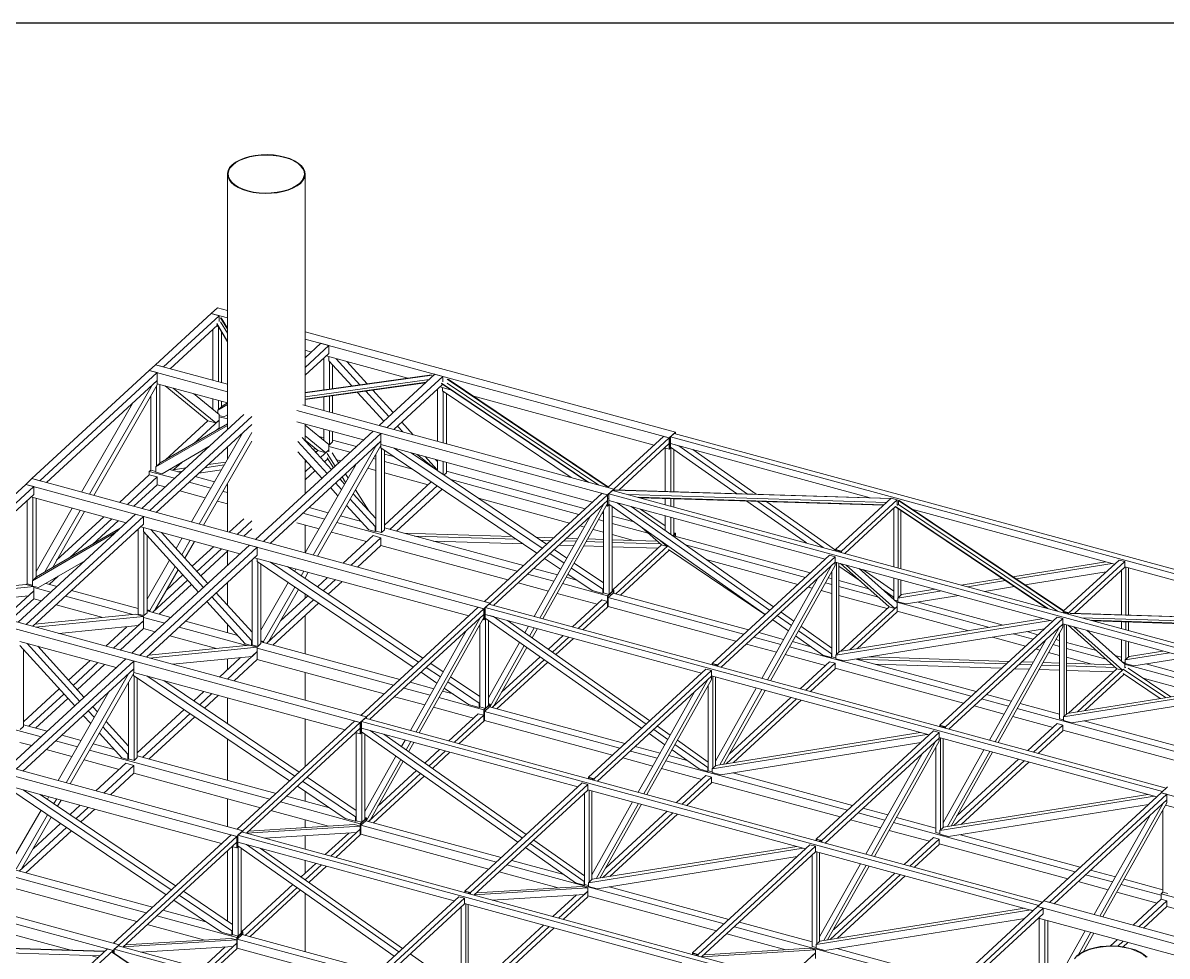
# Model space of a CAD drawing. Header units: millimetres. Extents: x 71565 to 189565, y -51699 to 32301.
# Drawn here: x 86379 to 97863, y 22938 to 32301 of the extents above; entities that cross this region are included whole.
import ezdxf

# ---------------------------------------------------------------- set-up
doc = ezdxf.new("R2010")
doc.units = ezdxf.units.MM
doc.linetypes.add('XKITLINE00', pattern=[0])
doc.layers.add('Piece', color=20, linetype='Continuous', lineweight=0)

msp = doc.modelspace()

# ---------------------------------------------------------------- linework, layer by layer
at = {"color": 6}
msp.add_lwpolyline([(71565, 32301), (189565, 32301), (189565, -51699), (71565, -51699), (71565, 32301)], dxfattribs=at)
at = {"layer": 'Piece', "color": 0, "linetype": 'XKITLINE00', "lineweight": 0}
for p, q in [((88512, 30903), (88479, 30877)), ((88518, 30900), (88486, 30875)), ((88553, 30925), (88512, 30903)), ((88559, 30923), (88518, 30900)), ((88601, 30945), (88553, 30925)), ((88605, 30942), (88559, 30923)), ((88654, 30960), (88601, 30945)), ((88657, 30956), (88605, 30942)), ((88711, 30971), (88654, 30960)), ((88713, 30967), (88657, 30956)), ((88771, 30977), (88711, 30971)), ((88772, 30973), (88713, 30967)), ((88832, 30979), (88771, 30977)), ((88832, 30975), (88772, 30973)), ((88893, 30976), (88832, 30979)), ((88891, 30972), (88832, 30975)), ((88949, 30964), (88891, 30972)), ((88952, 30968), (88893, 30976)), ((89004, 30952), (88949, 30964)), ((89008, 30955), (88952, 30968)), ((89054, 30936), (89004, 30952)), ((89059, 30939), (89008, 30955)), ((89099, 30916), (89054, 30936)), ((89105, 30918), (89059, 30939)), ((89137, 30892), (89099, 30916)), ((89143, 30894), (89105, 30918)), ((89167, 30866), (89137, 30892)), ((89174, 30868), (89143, 30894)), ((88438, 30820), (88432, 30789)), ((88432, 30789), (88435, 30759)), ((88432, 30789), (88432, 28221)), ((88454, 30849), (88438, 30820)), ((88446, 30819), (88440, 30789)), ((88440, 30789), (88443, 30759)), ((88461, 30848), (88446, 30819)), ((88479, 30877), (88454, 30849)), ((88486, 30875), (88461, 30848)), ((89167, 30866), (89188, 30838)), ((89174, 30868), (89196, 30839)), ((89188, 30838), (89201, 30809)), ((89196, 30839), (89208, 30809)), ((89204, 30779), (89197, 30749)), ((89201, 30809), (89204, 30779)), ((89212, 30779), (89205, 30748)), ((89208, 30809), (89212, 30779)), ((89212, 30779), (89212, 28463)), ((88435, 30759), (88448, 30729)), ((88443, 30759), (88455, 30730)), ((88448, 30729), (88470, 30700)), ((88455, 30730), (88477, 30702)), ((88500, 30674), (88470, 30700)), ((88507, 30676), (88477, 30702)), ((88539, 30650), (88500, 30674)), ((88544, 30652), (88507, 30676)), ((89125, 30668), (89085, 30645)), ((89131, 30665), (89090, 30643)), ((89158, 30693), (89125, 30668)), ((89164, 30691), (89131, 30665)), ((89182, 30720), (89158, 30693)), ((89189, 30719), (89164, 30691)), ((89197, 30749), (89182, 30720)), ((89205, 30748), (89189, 30719)), ((88584, 30629), (88539, 30650)), ((88589, 30632), (88544, 30652)), ((88636, 30613), (88584, 30629)), ((88639, 30616), (88589, 30632)), ((88691, 30600), (88636, 30613)), ((88694, 30604), (88639, 30616)), ((88751, 30592), (88691, 30600)), ((88752, 30596), (88694, 30604)), ((88811, 30589), (88751, 30592)), ((88812, 30593), (88752, 30596)), ((88873, 30591), (88811, 30589)), ((88872, 30595), (88812, 30593)), ((88930, 30601), (88872, 30595)), ((88932, 30597), (88873, 30591)), ((88986, 30612), (88930, 30601)), ((88990, 30608), (88932, 30597)), ((89038, 30627), (88986, 30612)), ((89043, 30623), (88990, 30608)), ((89085, 30645), (89038, 30627)), ((89090, 30643), (89043, 30623)), ((88331, 29442), (88269, 29385)), ((88432, 29415), (88331, 29442)), ((88269, 29385), (87710, 28871)), ((88348, 29363), (87790, 28849)), ((88432, 29341), (88269, 29385)), ((88348, 29363), (88269, 29385)), ((88325, 29284), (88432, 29105)), ((88348, 29363), (88348, 29306)), ((88363, 29343), (88432, 29228)), ((88363, 29302), (88432, 29187)), ((88369, 29341), (88432, 29237)), ((88331, 29269), (87856, 28831)), ((88284, 29225), (88284, 28715)), ((88341, 29253), (88320, 29259)), ((88325, 29280), (88432, 29101)), ((88341, 29252), (88341, 28700)), ((88372, 29201), (88372, 28691)), ((92929, 28194), (89212, 29203)), ((92867, 28137), (89212, 29129)), ((89371, 29086), (89212, 28939)), ((89451, 29064), (89212, 28844)), ((89451, 29064), (89371, 29086)), ((89451, 29064), (89451, 28985)), ((89277, 28999), (89212, 29017)), ((89451, 28985), (89212, 28765)), ((89217, 28944), (89212, 28941)), ((90242, 28737), (89423, 28959)), ((89449, 28952), (89449, 28912)), ((87710, 28871), (87648, 28814)), ((88432, 28675), (87710, 28871)), ((87790, 28849), (87710, 28871)), ((89392, 28927), (89380, 28920)), ((89398, 28932), (89392, 28927)), ((89392, 28931), (89392, 28927)), ((89398, 28937), (89398, 28619)), ((89449, 28912), (89679, 28658)), ((89455, 28905), (89455, 28627)), ((89486, 28871), (89486, 28632)), ((89524, 28932), (89762, 28670)), ((89630, 28903), (89833, 28680)), ((87648, 28814), (86470, 27729)), ((87728, 28792), (86550, 27707)), ((87728, 28713), (86616, 27689)), ((88432, 28601), (87648, 28814)), ((87728, 28792), (87648, 28814)), ((87728, 28713), (87676, 28665)), ((87728, 28792), (87728, 28713)), ((87728, 28713), (87728, 28670)), ((90481, 28770), (89212, 28593)), ((90487, 28768), (89212, 28591)), ((90457, 28723), (89212, 28550)), ((90513, 28776), (89955, 28262)), ((90593, 28754), (90035, 28240)), ((90593, 28754), (90513, 28776)), ((90593, 28754), (90593, 28699)), ((92253, 27640), (90637, 28728)), ((92256, 27642), (90648, 28725)), ((87676, 28665), (87048, 27572)), ((87728, 28670), (87091, 27560)), ((87721, 28657), (87721, 27852)), ((88432, 28489), (87728, 28680)), ((87752, 28673), (87752, 27880)), ((88237, 28309), (87808, 28658)), ((88317, 28287), (87888, 28636)), ((90426, 28695), (89212, 28526)), ((90420, 28690), (89212, 28521)), ((89820, 28606), (90052, 28351)), ((89891, 28616), (90095, 28391)), ((90592, 28674), (90101, 28222)), ((90419, 28689), (90417, 28689)), ((90540, 28626), (90540, 28103)), ((90671, 28620), (90565, 28649)), ((92060, 27690), (90580, 28686)), ((92049, 27693), (90580, 28682)), ((90591, 28642), (90591, 28610)), ((91881, 27739), (90591, 28610)), ((90597, 28606), (90597, 28087)), ((92158, 27664), (90637, 28687)), ((87479, 28484), (86968, 27593)), ((87664, 28558), (87664, 27815)), ((88348, 28371), (88090, 28582)), ((88284, 28529), (88284, 28423)), ((88341, 28513), (88341, 28423)), ((88372, 28505), (88372, 28451)), ((88432, 28488), (88378, 28457)), ((89398, 28547), (89398, 28413)), ((89455, 28555), (89455, 28397)), ((89486, 28560), (89486, 28389)), ((89737, 28594), (90001, 28304)), ((90629, 28585), (90629, 28079)), ((92715, 28065), (90892, 28560)), ((91449, 28185), (90896, 28559)), ((88597, 28373), (87572, 27429)), ((88432, 28473), (88335, 28417)), ((88378, 28457), (88335, 28417)), ((88335, 28417), (88335, 28382)), ((88348, 28371), (88348, 28316)), ((88432, 28369), (88396, 28348)), ((92247, 27566), (89128, 28412)), ((92309, 27623), (89190, 28469)), ((88677, 28352), (87652, 27408)), ((88432, 28262), (87715, 27846)), ((88677, 28273), (87718, 27390)), ((88432, 28277), (87758, 27886)), ((88237, 28309), (87810, 27916)), ((88348, 28316), (88091, 28079)), ((88317, 28287), (88237, 28309)), ((88348, 28316), (88317, 28287)), ((88396, 28348), (88348, 28361)), ((88432, 28328), (88348, 28350)), ((88348, 28316), (88348, 28238)), ((89799, 28118), (89128, 28300)), ((89212, 28277), (89212, 28110)), ((89451, 28072), (89212, 28266)), ((90035, 28240), (89955, 28262)), ((90138, 28256), (90191, 28198)), ((90181, 28296), (90297, 28169)), ((88582, 28185), (88071, 27294)), ((88677, 28190), (88150, 27272)), ((88348, 28238), (88322, 28214)), ((88359, 28235), (88348, 28238)), ((89893, 28204), (88715, 27119)), ((89973, 28183), (88795, 27097)), ((89183, 28141), (89475, 27819)), ((89420, 27988), (89212, 28157)), ((89398, 28139), (89353, 28152)), ((89398, 28226), (89398, 28115)), ((89455, 28211), (89455, 28068)), ((89486, 28202), (89486, 28097)), ((89973, 28183), (89893, 28204)), ((89973, 28183), (89973, 28104)), ((92810, 28152), (92251, 27638)), ((92867, 28137), (92309, 27623)), ((92867, 28137), (92810, 28152)), ((92929, 28194), (92867, 28137)), ((92867, 28137), (92867, 28081)), ((92867, 28137), (92867, 28024)), ((92879, 28145), (92869, 28135)), ((92917, 28182), (92879, 28148)), ((92879, 28148), (92879, 28081)), ((99677, 26303), (92879, 28148)), ((99714, 26337), (92917, 28182)), ((92927, 28189), (92919, 28182)), ((92927, 28189), (92927, 28180)), ((92929, 28194), (92929, 28179)), ((88247, 28051), (87776, 27777)), ((88677, 28104), (88193, 27261)), ((88432, 28047), (88432, 27924)), ((89973, 28104), (88861, 27079)), ((89140, 28101), (89432, 27779)), ((89340, 28010), (89212, 28114)), ((89318, 28028), (89290, 28024)), ((89920, 28055), (89293, 26962)), ((89973, 28061), (89336, 26950)), ((89451, 28072), (89451, 28017)), ((89455, 28068), (89451, 28069)), ((89664, 27993), (89451, 28051)), ((89486, 28097), (89455, 28068)), ((89726, 28050), (89486, 28115)), ((89973, 28104), (89920, 28055)), ((89971, 28057), (89971, 28039)), ((91537, 26981), (89971, 28039)), ((89973, 28104), (89973, 28061)), ((92095, 27494), (89973, 28070)), ((89977, 28035), (89977, 27187)), ((91591, 27030), (90104, 28035)), ((92867, 28081), (92360, 27614)), ((92867, 28024), (92820, 28037)), ((92825, 28036), (92825, 27599)), ((92884, 28040), (92867, 28024)), ((92869, 28135), (92869, 28029)), ((92879, 28096), (92869, 28099)), ((92882, 28042), (92869, 28029)), ((94883, 27537), (92879, 28081)), ((92964, 28058), (92879, 28081)), ((92879, 28081), (92879, 28044)), ((93540, 27578), (92879, 28044)), ((92884, 28040), (92882, 28038)), ((92882, 28038), (92882, 27598)), ((93650, 27574), (92964, 28058)), ((89140, 27998), (89381, 27732)), ((89212, 27919), (89212, 27577)), ((89332, 28003), (89311, 28000)), ((89340, 28010), (89319, 27991)), ((89420, 27988), (89340, 28010)), ((89451, 28017), (89366, 27939)), ((89440, 27928), (89405, 27896)), ((89451, 28017), (89420, 27988)), ((89434, 27982), (89514, 27855)), ((89434, 27937), (89496, 27838)), ((89451, 28017), (89451, 27998)), ((89484, 27989), (89548, 27887)), ((89569, 27906), (89529, 27917)), ((89920, 27924), (89898, 27930)), ((89920, 27968), (89920, 27202)), ((90008, 28014), (90008, 27215)), ((90108, 27946), (90008, 27974)), ((91634, 27070), (90275, 27988)), ((90509, 27831), (90335, 27972)), ((90416, 27950), (90534, 27819)), ((90521, 27921), (90540, 27900)), ((90540, 27916), (90540, 27809)), ((92913, 28020), (92913, 27597)), ((93740, 27572), (93104, 28020)), ((87664, 27815), (87648, 27801)), ((87901, 27732), (87648, 27801)), ((87648, 27801), (87648, 27767)), ((87715, 27801), (87664, 27815)), ((87758, 27886), (87715, 27846)), ((87715, 27846), (87715, 27794)), ((87776, 27777), (87715, 27794)), ((87963, 27789), (87850, 27820)), ((88014, 27837), (87868, 27815)), ((87973, 27891), (87894, 27819)), ((87979, 27804), (87932, 27798)), ((88371, 27817), (88146, 27784)), ((88399, 27866), (88204, 27837)), ((88416, 27895), (88239, 27870)), ((89225, 27904), (89212, 27892)), ((89272, 27852), (89212, 27797)), ((89311, 27809), (89212, 27718)), ((89724, 27875), (89213, 26984)), ((89719, 27866), (89715, 27867)), ((89920, 27811), (89842, 27832)), ((90291, 27823), (90008, 27900)), ((90540, 27825), (90534, 27819)), ((90534, 27819), (90534, 27813)), ((90540, 27819), (90537, 27816)), ((90537, 27816), (90537, 27812)), ((90540, 27815), (90537, 27816)), ((90597, 27901), (90597, 27770)), ((90629, 27892), (90629, 27787)), ((92022, 27427), (90629, 27805)), ((86470, 27729), (86408, 27671)), ((91068, 26480), (86470, 27729)), ((86550, 27707), (86470, 27729)), ((87648, 27767), (87348, 27490)), ((87728, 27745), (87428, 27469)), ((87728, 27745), (87648, 27767)), ((87728, 27745), (87728, 27666)), ((88265, 27633), (88047, 27692)), ((88302, 27697), (88109, 27750)), ((88432, 27676), (88432, 27196)), ((89518, 27685), (89577, 27619)), ((89561, 27725), (89608, 27673)), ((89565, 27728), (89581, 27703)), ((89583, 27745), (89618, 27689)), ((89617, 27776), (89644, 27734)), ((90447, 27668), (90008, 27787)), ((90478, 27696), (90008, 27263)), ((90629, 27787), (90605, 27765)), ((91960, 27370), (90674, 27719)), ((86408, 27671), (85229, 26586)), ((86488, 27650), (85309, 26564)), ((86488, 27571), (85375, 26546)), ((91006, 26423), (86408, 27671)), ((86488, 27650), (86408, 27671)), ((86488, 27650), (86488, 27571)), ((87728, 27666), (87494, 27451)), ((87806, 27645), (87728, 27666)), ((88209, 27536), (87953, 27605)), ((88432, 27588), (88388, 27600)), ((88432, 27662), (88425, 27664)), ((89467, 27638), (89541, 27556)), ((89695, 27577), (89920, 27329)), ((89718, 27616), (89850, 27407)), ((90538, 27656), (90063, 27219)), ((90587, 27623), (90130, 27201)), ((92189, 27581), (91011, 26496)), ((92247, 27566), (91068, 26480)), ((92247, 27566), (92189, 27581)), ((92309, 27623), (92247, 27566)), ((92247, 27566), (92247, 27509)), ((92247, 27566), (92247, 27453)), ((92259, 27574), (92248, 27564)), ((92248, 27564), (92248, 27458)), ((92309, 27623), (92251, 27638)), ((92296, 27611), (92259, 27577)), ((92259, 27577), (92259, 27509)), ((99057, 25732), (92259, 27577)), ((99094, 25766), (92296, 27611)), ((92307, 27618), (92299, 27610)), ((92307, 27618), (92307, 27608)), ((92309, 27623), (92309, 27608)), ((92309, 27623), (92309, 27608)), ((95090, 27528), (92313, 27612)), ((95093, 27530), (92316, 27615)), ((95048, 27489), (92457, 27568)), ((86423, 27512), (86423, 26673)), ((87416, 27285), (86459, 27545)), ((86480, 27539), (86480, 26709)), ((86511, 27531), (86511, 26738)), ((88432, 27475), (88332, 27502)), ((89628, 27460), (89852, 27214)), ((89664, 27523), (89914, 27248)), ((91866, 27283), (90952, 27531)), ((92247, 27509), (91103, 26456)), ((92210, 27476), (91567, 26330)), ((92247, 27478), (91597, 26322)), ((92247, 27509), (92210, 27476)), ((92247, 27453), (92234, 27456)), ((92247, 27509), (92247, 27478)), ((92264, 27469), (92247, 27453)), ((92259, 27525), (92248, 27528)), ((92262, 27470), (92248, 27458)), ((94430, 26920), (92259, 27509)), ((92344, 27486), (92259, 27509)), ((92259, 27509), (92259, 27473)), ((93829, 26366), (92259, 27473)), ((92264, 27469), (92262, 27467)), ((92262, 27467), (92262, 26567)), ((92293, 27448), (92293, 26595)), ((93874, 26408), (92344, 27486)), ((93911, 26442), (92484, 27448)), ((92490, 27444), (92486, 27448)), ((95023, 27466), (92555, 27541)), ((95018, 27462), (92573, 27536)), ((92825, 27528), (92825, 27468)), ((92882, 27527), (92882, 27452)), ((92913, 27526), (92913, 27444)), ((94242, 27083), (93646, 27503)), ((94412, 27037), (93755, 27500)), ((94536, 27010), (93845, 27497)), ((95095, 27532), (94536, 27018)), ((95152, 27516), (94594, 27002)), ((95138, 27448), (94628, 26978)), ((95152, 27516), (95095, 27532)), ((96666, 26425), (95138, 27449)), ((95152, 27516), (95152, 27461)), ((95168, 27468), (95152, 27461)), ((95156, 27463), (95152, 27464)), ((95173, 27510), (95168, 27508)), ((96823, 26399), (95168, 27508)), ((95168, 27508), (95168, 27468)), ((96764, 26398), (95168, 27468)), ((96826, 26402), (95173, 27510)), ((87510, 27372), (86331, 26287)), ((87590, 27350), (86411, 26265)), ((86875, 27432), (86511, 26797)), ((86955, 27410), (86600, 26792)), ((86998, 27399), (86675, 26835)), ((87191, 27346), (86718, 26911)), ((87590, 27350), (87510, 27372)), ((87652, 27408), (87572, 27429)), ((87590, 27350), (87590, 27272)), ((89408, 27323), (89189, 27382)), ((89444, 27387), (89251, 27439)), ((89776, 27297), (89567, 27354)), ((92074, 27350), (91510, 26346)), ((92068, 27340), (92064, 27341)), ((92205, 27377), (92192, 27381)), ((92205, 27404), (92205, 26582)), ((92513, 27294), (92293, 27353)), ((92825, 27255), (92577, 27423)), ((92825, 27356), (92825, 27208)), ((92882, 27340), (92882, 27167)), ((92913, 27332), (92913, 27166)), ((95119, 27430), (95119, 26845)), ((96654, 26428), (95136, 27446)), ((95165, 27426), (95165, 26833)), ((95190, 27410), (95190, 26826)), ((97335, 26871), (95302, 27423)), ((87590, 27272), (86478, 26247)), ((87356, 27231), (86517, 26743)), ((87271, 27324), (86850, 26937)), ((87337, 27306), (87082, 27071)), ((87537, 27219), (87531, 27213)), ((87531, 27217), (87531, 27213)), ((87537, 27223), (87537, 26370)), ((88558, 26975), (87562, 27246)), ((87588, 27238), (87588, 27198)), ((87663, 27218), (88191, 26637)), ((88597, 27326), (88450, 27191)), ((88677, 27305), (88530, 27169)), ((88677, 27226), (88596, 27151)), ((89352, 27226), (89128, 27286)), ((89212, 27264), (89212, 26984)), ((91340, 26799), (89531, 27290)), ((89920, 27254), (89914, 27248)), ((89914, 27248), (89914, 27197)), ((89920, 27248), (89916, 27245)), ((89916, 27245), (89916, 27199)), ((89920, 27244), (89917, 27245)), ((91402, 26856), (90008, 27234)), ((92014, 27243), (91970, 27254)), ((92205, 27191), (92101, 27219)), ((92205, 27303), (92156, 27317)), ((92655, 27181), (92293, 27279)), ((92788, 27063), (92591, 27238)), ((87313, 27191), (86474, 26703)), ((87531, 27213), (87519, 27206)), ((87588, 27198), (88140, 26590)), ((87594, 27191), (87594, 26355)), ((87625, 27157), (87625, 26383)), ((87769, 27189), (88234, 26677)), ((87978, 27133), (87917, 27026)), ((88058, 27111), (87974, 26964)), ((88795, 27097), (88715, 27119)), ((89827, 27097), (89475, 27192)), ((89893, 27157), (89593, 26881)), ((89973, 27136), (89673, 26859)), ((89914, 27197), (89852, 27214)), ((89973, 27136), (89893, 27157)), ((89916, 27199), (89914, 27197)), ((89977, 27187), (89920, 27202)), ((89973, 27136), (89973, 27057)), ((90008, 27215), (89977, 27187)), ((91291, 27147), (90201, 27182)), ((91332, 27120), (90310, 27152)), ((91704, 27134), (91531, 27140)), ((91677, 27109), (91571, 27112)), ((91934, 27101), (91807, 27105)), ((91948, 27126), (91835, 27130)), ((92205, 27118), (92047, 27123)), ((92507, 27109), (92293, 27167)), ((92745, 27101), (92293, 27115)), ((92845, 27047), (92779, 27106)), ((92929, 27181), (92901, 27155)), ((92913, 27166), (92901, 27155)), ((92927, 27176), (92903, 27153)), ((92929, 27181), (92913, 27185)), ((92923, 27152), (92914, 27145)), ((94282, 26783), (92923, 27152)), ((92927, 27176), (92927, 27151)), ((92929, 27181), (92929, 27151)), ((88652, 27062), (87474, 25977)), ((88732, 27040), (87554, 25955)), ((88101, 27099), (88004, 26931)), ((88294, 27047), (88078, 26849)), ((88374, 27025), (88126, 26797)), ((88440, 27007), (88165, 26754)), ((88432, 27000), (88432, 26859)), ((88732, 27040), (88652, 27062)), ((88732, 27040), (88732, 26962)), ((89973, 27057), (89739, 26841)), ((91245, 26712), (89973, 27057)), ((91402, 27073), (90498, 27101)), ((91839, 26932), (91712, 27017)), ((91909, 27057), (91760, 27061)), ((92205, 27047), (92008, 27053)), ((92205, 27092), (92033, 27098)), ((92775, 27074), (92293, 27089)), ((92752, 27030), (92293, 27044)), ((92788, 27063), (92299, 26612)), ((92853, 27054), (92331, 26574)), ((92867, 27011), (92378, 26561)), ((92845, 27047), (92788, 27063)), ((92853, 27054), (92845, 27047)), ((93827, 26365), (92859, 27019)), ((92867, 27014), (92867, 27011)), ((92867, 27014), (92867, 27011)), ((92869, 27013), (92867, 27011)), ((94232, 26738), (93028, 27065)), ((94594, 27002), (94536, 27018)), ((94536, 27018), (94536, 27003)), ((94541, 27012), (94541, 27002)), ((94589, 26999), (94541, 27012)), ((94581, 27001), (94572, 26993)), ((94589, 26999), (94589, 26989)), ((94594, 27002), (94594, 26988)), ((87006, 26908), (86535, 26635)), ((88732, 26962), (87620, 25937)), ((87850, 26910), (87625, 26518)), ((88679, 26913), (88679, 26060)), ((90854, 26352), (88704, 26935)), ((88730, 26928), (88730, 26897)), ((90297, 25838), (88730, 26897)), ((88737, 26893), (88737, 26044)), ((90350, 25887), (88863, 26892)), ((91776, 26820), (91615, 26928)), ((91811, 26881), (91669, 26977)), ((92205, 26684), (91912, 26882)), ((94157, 26668), (93236, 26918)), ((94474, 26961), (93296, 25875)), ((94532, 26945), (93353, 25860)), ((94532, 26889), (93388, 25836)), ((94532, 26945), (94474, 26961)), ((94532, 26889), (94495, 26856)), ((94532, 26945), (94532, 26889)), ((96715, 26300), (94532, 26892)), ((94532, 26889), (94532, 26858)), ((94544, 26889), (94544, 25965)), ((94569, 26882), (94569, 25988)), ((95073, 26442), (94586, 26878)), ((97247, 26895), (96314, 26745)), ((97312, 26877), (96348, 26722)), ((97380, 26912), (96821, 26398)), ((97437, 26896), (96878, 26382)), ((97335, 26871), (97312, 26877)), ((97437, 26896), (97380, 26912)), ((97437, 26896), (97437, 26840)), ((87906, 26847), (87652, 26404)), ((87937, 26814), (87705, 26409)), ((87984, 26762), (87821, 26611)), ((88768, 26872), (88768, 26073)), ((90394, 25927), (89035, 26846)), ((89120, 26822), (89106, 26797)), ((89200, 26801), (89173, 26752)), ((89243, 26789), (89208, 26728)), ((91708, 26699), (91444, 26770)), ((91744, 26763), (91506, 26827)), ((92093, 26605), (91849, 26770)), ((92199, 26619), (91884, 26832)), ((94495, 26856), (93852, 25710)), ((94532, 26858), (93882, 25701)), ((94499, 26799), (94499, 25941)), ((94781, 26703), (94569, 26852)), ((95130, 26427), (94643, 26862)), ((95152, 26487), (94771, 26828)), ((95119, 26599), (94810, 26817)), ((97251, 26794), (96437, 26662)), ((97437, 26840), (96936, 26379)), ((97404, 26810), (97404, 26363)), ((99450, 26297), (97437, 26843)), ((97450, 26840), (97450, 26362)), ((97474, 26833), (97474, 26361)), ((86408, 26668), (85398, 26567)), ((86488, 26646), (85405, 26538)), ((86488, 26646), (86408, 26668)), ((86423, 26673), (86416, 26666)), ((86474, 26659), (86423, 26673)), ((86517, 26743), (86474, 26703)), ((86474, 26703), (86474, 26651)), ((86535, 26635), (86474, 26651)), ((86488, 26646), (86488, 26603)), ((86722, 26647), (86609, 26678)), ((86732, 26749), (86644, 26668)), ((88031, 26710), (87680, 26387)), ((88070, 26667), (87746, 26369)), ((88432, 26685), (88432, 26459)), ((89042, 26686), (88768, 26208)), ((89212, 26734), (89212, 26726)), ((89436, 26737), (89335, 26643)), ((89516, 26715), (89394, 26603)), ((89582, 26697), (89444, 26569)), ((91653, 26601), (91350, 26683)), ((92247, 26552), (91795, 26675)), ((91938, 26710), (91831, 26739)), ((94359, 26730), (93795, 25725)), ((94346, 26707), (94337, 26709)), ((94499, 26665), (94433, 26683)), ((94499, 26725), (94462, 26734)), ((94870, 26624), (94569, 26705)), ((94965, 26539), (94569, 26646)), ((95119, 26733), (95119, 26516)), ((95165, 26721), (95165, 26536)), ((95190, 26714), (95190, 26559)), ((96207, 26728), (95795, 26661)), ((96241, 26705), (95861, 26644)), ((96330, 26645), (96031, 26597)), ((89765, 25281), (85167, 26529)), ((89827, 25338), (85229, 26586)), ((86435, 26554), (85638, 26475)), ((86488, 26603), (86187, 26326)), ((86488, 26603), (86435, 26554)), ((86660, 26590), (86488, 26637)), ((86488, 26603), (86488, 26524)), ((87484, 26366), (86806, 26550)), ((87537, 26426), (86868, 26607)), ((88277, 26542), (88673, 26106)), ((88320, 26582), (88679, 26187)), ((89109, 26641), (88795, 26094)), ((89144, 26617), (88847, 26099)), ((89238, 26554), (88963, 26301)), ((89212, 26572), (89212, 26530)), ((92142, 26468), (91741, 26577)), ((92199, 26576), (92093, 26605)), ((92205, 26625), (92199, 26619)), ((92199, 26619), (92199, 26576)), ((92201, 26579), (92199, 26576)), ((92205, 26620), (92201, 26616)), ((92201, 26616), (92201, 26579)), ((92262, 26567), (92205, 26582)), ((92309, 26609), (92247, 26552)), ((92247, 26552), (92247, 26440)), ((92307, 26604), (92248, 26551)), ((92248, 26551), (92248, 26445)), ((92302, 26581), (92253, 26536)), ((92253, 26536), (92253, 26445)), ((93612, 26167), (92253, 26536)), ((92293, 26595), (92262, 26567)), ((92309, 26609), (92293, 26614)), ((93662, 26212), (92302, 26581)), ((92307, 26604), (92307, 26580)), ((92309, 26609), (92309, 26580)), ((94302, 26629), (94261, 26640)), ((94499, 26575), (94390, 26605)), ((95054, 26425), (94569, 26556)), ((95113, 26543), (95000, 26623)), ((95119, 26549), (95113, 26543)), ((95113, 26543), (95113, 26522)), ((95119, 26544), (95115, 26540)), ((95115, 26540), (95115, 26519)), ((95602, 26602), (95159, 26531)), ((95196, 26565), (95159, 26531)), ((95159, 26531), (95159, 26494)), ((95536, 26620), (95196, 26565)), ((95772, 26556), (95244, 26471)), ((86488, 26524), (86253, 26308)), ((86566, 26503), (86488, 26524)), ((87181, 26336), (86712, 26463)), ((88226, 26495), (88611, 26071)), ((89297, 26514), (88823, 26076)), ((89347, 26480), (88889, 26059)), ((90949, 26439), (89770, 25353)), ((91006, 26423), (89827, 25338)), ((91006, 26423), (90949, 26439)), ((91068, 26480), (91006, 26423)), ((91006, 26423), (91006, 26311)), ((91006, 26423), (91006, 26367)), ((91018, 26431), (91008, 26421)), ((91008, 26421), (91008, 26316)), ((91068, 26480), (91011, 26496)), ((91056, 26469), (91018, 26435)), ((91018, 26435), (91018, 26367)), ((97816, 24589), (91018, 26435)), ((97853, 24623), (91056, 26469)), ((91066, 26475), (91058, 26468)), ((91066, 26475), (91066, 26466)), ((91068, 26480), (91068, 26465)), ((91068, 26480), (91068, 26465)), ((92189, 26512), (91895, 26241)), ((92247, 26496), (91953, 26225)), ((92247, 26440), (92000, 26212)), ((92247, 26496), (92189, 26512)), ((92247, 26496), (92247, 26440)), ((92253, 26445), (92247, 26440)), ((92253, 26513), (92248, 26514)), ((92253, 26449), (92248, 26445)), ((93536, 26097), (92253, 26445)), ((95073, 26442), (94588, 25996)), ((95152, 26447), (94677, 26010)), ((95130, 26427), (95073, 26442)), ((95159, 26501), (95126, 26510)), ((95152, 26447), (95130, 26427)), ((96081, 26236), (95150, 26489)), ((95152, 26487), (95152, 26447)), ((95152, 26447), (95152, 26391)), ((95244, 26471), (95159, 26494)), ((96218, 26258), (95364, 26490)), ((87510, 26368), (86500, 26268)), ((87590, 26347), (86507, 26239)), ((87590, 26303), (87290, 26027)), ((87590, 26347), (87510, 26368)), ((87594, 26355), (87537, 26370)), ((87590, 26303), (87537, 26255)), ((87590, 26347), (87590, 26303)), ((87803, 26279), (87590, 26337)), ((87590, 26303), (87590, 26225)), ((87625, 26383), (87594, 26355)), ((87652, 26404), (87625, 26411)), ((87647, 26400), (87625, 26406)), ((87865, 26337), (87625, 26402)), ((87647, 26400), (87647, 26396)), ((87652, 26404), (87652, 26394)), ((87705, 26409), (87680, 26387)), ((89212, 26356), (89212, 25971)), ((91006, 26367), (89862, 25314)), ((90970, 26333), (90326, 25188)), ((91006, 26336), (90357, 25179)), ((91006, 26367), (90970, 26333)), ((91006, 26311), (90994, 26314)), ((91006, 26367), (91006, 26336)), ((91023, 26327), (91006, 26311)), ((91018, 26382), (91008, 26385)), ((91021, 26328), (91008, 26316)), ((93190, 25778), (91018, 26367)), ((91103, 26344), (91018, 26367)), ((91018, 26367), (91018, 26330)), ((92588, 25224), (91018, 26330)), ((91023, 26327), (91021, 26325)), ((91021, 26325), (91021, 25424)), ((91052, 26306), (91052, 25453)), ((92633, 25265), (91103, 26344)), ((92671, 25300), (91243, 26306)), ((94062, 26201), (93905, 26312)), ((93919, 26302), (93905, 26312)), ((94092, 26254), (93950, 26354)), ((94116, 26298), (93988, 26388)), ((96692, 26306), (94538, 25959)), ((96627, 26324), (94575, 25994)), ((95152, 26391), (94751, 26022)), ((95873, 26202), (95152, 26398)), ((96759, 26340), (95581, 25255)), ((96816, 26325), (95638, 25240)), ((96715, 26300), (96692, 26306)), ((96816, 26325), (96759, 26340)), ((96816, 26325), (96816, 26269)), ((96878, 26382), (96821, 26398)), ((96821, 26398), (96821, 26383)), ((96826, 26392), (96826, 26382)), ((96874, 26379), (96826, 26392)), ((96838, 26389), (96838, 26378)), ((96842, 26387), (96842, 26377)), ((96866, 26381), (96857, 26373)), ((96874, 26379), (96874, 26369)), ((96878, 26382), (96878, 26367)), ((99660, 26287), (96889, 26377)), ((99663, 26290), (96892, 26380)), ((99618, 26248), (97004, 26333)), ((99593, 26225), (97102, 26307)), ((99588, 26221), (97121, 26301)), ((86411, 26265), (86331, 26287)), ((87537, 26255), (86741, 26176)), ((87421, 26243), (87210, 26048)), ((87590, 26225), (87356, 26009)), ((87708, 26193), (87590, 26225)), ((88627, 26056), (87949, 26240)), ((88535, 26155), (88011, 26297)), ((88432, 26269), (88432, 26183)), ((90833, 26208), (90269, 25203)), ((90964, 26262), (90964, 25440)), ((91455, 26248), (91418, 26183)), ((91512, 26233), (91465, 26149)), ((91543, 26225), (91490, 26132)), ((94014, 26116), (93766, 26184)), ((94493, 25972), (94164, 26203)), ((94499, 26028), (94188, 26247)), ((96631, 26222), (94623, 25899)), ((96816, 26269), (95673, 25215)), ((96780, 26235), (96137, 25089)), ((96816, 26238), (96167, 25081)), ((96567, 26163), (96454, 26194)), ((96816, 26269), (96780, 26235)), ((99000, 25679), (96816, 26272)), ((96816, 26269), (96816, 26238)), ((96829, 26269), (96829, 25345)), ((96854, 26262), (96854, 25368)), ((97358, 25822), (96871, 26257)), ((97415, 25806), (96928, 26242)), ((97437, 25866), (97056, 26207)), ((97404, 26292), (97404, 26225)), ((97450, 26291), (97450, 26212)), ((97474, 26290), (97474, 26205)), ((87317, 25833), (86349, 26095)), ((86423, 26076), (86950, 25494)), ((88323, 26026), (87854, 26153)), ((88673, 26054), (88611, 26071)), ((88679, 26111), (88673, 26106)), ((88673, 26106), (88673, 26054)), ((88679, 26106), (88676, 26102)), ((88676, 26102), (88676, 26057)), ((88679, 26101), (88676, 26102)), ((88768, 26073), (88737, 26044)), ((88795, 26094), (88768, 26101)), ((88790, 26090), (88768, 26096)), ((90161, 25713), (88768, 26092)), ((88790, 26090), (88790, 26085)), ((88795, 26094), (88795, 26084)), ((88847, 26099), (88823, 26076)), ((91364, 26086), (91052, 25531)), ((91802, 26154), (91653, 26017)), ((91859, 26139), (91695, 25988)), ((91906, 26126), (91729, 25963)), ((93942, 25987), (93641, 26069)), ((93985, 26065), (93716, 26138)), ((94288, 26042), (94102, 26093)), ((94407, 25958), (94134, 26151)), ((96644, 26110), (96080, 25105)), ((96442, 26048), (96109, 26138)), ((96517, 26117), (96317, 26172)), ((96631, 26087), (96621, 26089)), ((96784, 26104), (96747, 26114)), ((96784, 26179), (96784, 25320)), ((97155, 26004), (96854, 26085)), ((97404, 26113), (97404, 25896)), ((97450, 26100), (97450, 25916)), ((97474, 26094), (97474, 25939)), ((86347, 26056), (86899, 25448)), ((86384, 26015), (86384, 25241)), ((86529, 26047), (86994, 25534)), ((87554, 25955), (87474, 25977)), ((88652, 26058), (87643, 25958)), ((88732, 26037), (87650, 25929)), ((88732, 25993), (88432, 25717)), ((88732, 26037), (88652, 26058)), ((88676, 26057), (88673, 26054)), ((88737, 26044), (88679, 26060)), ((88732, 25993), (88680, 25945)), ((88732, 26037), (88732, 25993)), ((90099, 25656), (88732, 26027)), ((88732, 25993), (88732, 25914)), ((91411, 26053), (91068, 25442)), ((91436, 26035), (91104, 25444)), ((94433, 25853), (94029, 25963)), ((95897, 25546), (94073, 26041)), ((94493, 25935), (94407, 25958)), ((94499, 25977), (94493, 25972)), ((94493, 25972), (94493, 25935)), ((94499, 25973), (94495, 25969)), ((94495, 25969), (94495, 25937)), ((94575, 25994), (94538, 25959)), ((94538, 25959), (94538, 25922)), ((96587, 26008), (96546, 26020)), ((96784, 25955), (96674, 25985)), ((96784, 26045), (96718, 26063)), ((97250, 25919), (96854, 26026)), ((97404, 25936), (97339, 25953)), ((97887, 25982), (97443, 25910)), ((97821, 25999), (97481, 25945)), ((87412, 25920), (86233, 24834)), ((87492, 25898), (86313, 24813)), ((87053, 25904), (86838, 25706)), ((87133, 25883), (86885, 25654)), ((87199, 25865), (86924, 25611)), ((87492, 25898), (87412, 25920)), ((87492, 25898), (87492, 25819)), ((88680, 25945), (87883, 25866)), ((88564, 25933), (88352, 25738)), ((88432, 25920), (88432, 25812)), ((88732, 25914), (88498, 25699)), ((90005, 25569), (88732, 25914)), ((90598, 25789), (90472, 25875)), ((91612, 25912), (91090, 25431)), ((91647, 25887), (91137, 25418)), ((91570, 25941), (91183, 25585)), ((93296, 25875), (93296, 25861)), ((93353, 25860), (93296, 25875)), ((93348, 25857), (93300, 25870)), ((93300, 25870), (93300, 25859)), ((93340, 25859), (93331, 25851)), ((93348, 25857), (93348, 25846)), ((93353, 25860), (93353, 25845)), ((94474, 25891), (94180, 25620)), ((94532, 25876), (94238, 25605)), ((94532, 25876), (94474, 25891)), ((94495, 25937), (94493, 25935)), ((94538, 25930), (94499, 25941)), ((94532, 25876), (94532, 25819)), ((94623, 25899), (94538, 25922)), ((95946, 25592), (94743, 25919)), ((96248, 25869), (94744, 25918)), ((96275, 25894), (94877, 25940)), ((96200, 25826), (94933, 25867)), ((96504, 25861), (96378, 25865)), ((96519, 25887), (96406, 25890)), ((96784, 25852), (96603, 25858)), ((96784, 25878), (96618, 25883)), ((97106, 25867), (96854, 25936)), ((97314, 25861), (96854, 25876)), ((97345, 25834), (96854, 25850)), ((97443, 25881), (97411, 25890)), ((98366, 25616), (97435, 25868)), ((97437, 25866), (97437, 25830)), ((97481, 25945), (97443, 25910)), ((97443, 25910), (97443, 25873)), ((97529, 25850), (97443, 25873)), ((98057, 25935), (97529, 25850)), ((98503, 25638), (97648, 25869)), ((87492, 25819), (86379, 24795)), ((87439, 25771), (86812, 24677)), ((87492, 25776), (86855, 24666)), ((87492, 25819), (87439, 25771)), ((87490, 25772), (87490, 25754)), ((89056, 24696), (87490, 25754)), ((87492, 25819), (87492, 25776)), ((89614, 25209), (87492, 25785)), ((87496, 25750), (87496, 24902)), ((87527, 25729), (87527, 24931)), ((89110, 24745), (87623, 25750)), ((89212, 25784), (89212, 25505)), ((90535, 25677), (90375, 25786)), ((90570, 25739), (90428, 25835)), ((90964, 25542), (90671, 25740)), ((93234, 25818), (92055, 24733)), ((93291, 25803), (92112, 24717)), ((93291, 25746), (92147, 24693)), ((93291, 25803), (93234, 25818)), ((93291, 25746), (93255, 25713)), ((93291, 25803), (93291, 25746)), ((95474, 25157), (93291, 25750)), ((93291, 25746), (93291, 25715)), ((93304, 25747), (93304, 24823)), ((93329, 25740), (93329, 24845)), ((94532, 25819), (94285, 25592)), ((95821, 25477), (94532, 25827)), ((96479, 25817), (96331, 25822)), ((96784, 25807), (96578, 25814)), ((97322, 25789), (96854, 25805)), ((97358, 25822), (96873, 25375)), ((97423, 25814), (96962, 25390)), ((97432, 25766), (97036, 25402)), ((97415, 25806), (97358, 25822)), ((97423, 25814), (97415, 25806)), ((97848, 25532), (97423, 25817)), ((97794, 25524), (97423, 25772)), ((97448, 25834), (97437, 25830)), ((97901, 25541), (97473, 25828)), ((98158, 25582), (97622, 25727)), ((86743, 25619), (86384, 25289)), ((87439, 25683), (87439, 24917)), ((89153, 24785), (87794, 25703)), ((90467, 25556), (90203, 25628)), ((90503, 25620), (90265, 25685)), ((90853, 25463), (90608, 25628)), ((90958, 25477), (90643, 25689)), ((93255, 25713), (92611, 24567)), ((93291, 25715), (92641, 24559)), ((93258, 25657), (93258, 24798)), ((93740, 25628), (93329, 24895)), ((93797, 25613), (93373, 24857)), ((98977, 25686), (96823, 25339)), ((98912, 25703), (96860, 25373)), ((86791, 25567), (86440, 25244)), ((86830, 25524), (86506, 25226)), ((87243, 25590), (86732, 24699)), ((88196, 25594), (88094, 25501)), ((88276, 25573), (88154, 25460)), ((88342, 25555), (88203, 25427)), ((88432, 25530), (88432, 25272)), ((90412, 25458), (90109, 25541)), ((91006, 25410), (90555, 25532)), ((90697, 25568), (90591, 25597)), ((93118, 25588), (92554, 24583)), ((93828, 25604), (93411, 24863)), ((94144, 25519), (93437, 24868)), ((94087, 25534), (93468, 24965)), ((94191, 25506), (93511, 24879)), ((96270, 25445), (96001, 25518)), ((96299, 25496), (96051, 25564)), ((98916, 25602), (96908, 25279)), ((87036, 25400), (87096, 25334)), ((87080, 25440), (87127, 25388)), ((87997, 25411), (87527, 24979)), ((90902, 25326), (90500, 25435)), ((90958, 25434), (90853, 25463)), ((90964, 25482), (90958, 25477)), ((90958, 25477), (90958, 25434)), ((90961, 25436), (90958, 25434)), ((90964, 25477), (90961, 25474)), ((90961, 25474), (90961, 25436)), ((91021, 25424), (90964, 25440)), ((91068, 25467), (91006, 25410)), ((91006, 25410), (91006, 25297)), ((91066, 25462), (91008, 25408)), ((91008, 25408), (91008, 25302)), ((91062, 25439), (91012, 25393)), ((91012, 25393), (91012, 25303)), ((92371, 25024), (91012, 25393)), ((91052, 25453), (91021, 25424)), ((91068, 25467), (91052, 25471)), ((92421, 25070), (91062, 25439)), ((91066, 25462), (91066, 25438)), ((91068, 25467), (91068, 25437)), ((91068, 25442), (91068, 25437)), ((91104, 25444), (91090, 25431)), ((96227, 25367), (95926, 25448)), ((98182, 24926), (96358, 25421)), ((96784, 25365), (96387, 25472)), ((88587, 24195), (84249, 25373)), ((88525, 24138), (84249, 25299)), ((86562, 25137), (85907, 25315)), ((86985, 25353), (87060, 25271)), ((87214, 25292), (87439, 25044)), ((88057, 25371), (87582, 24934)), ((88106, 25338), (87648, 24916)), ((89708, 25296), (88530, 24211)), ((89765, 25281), (88587, 24195)), ((89212, 25318), (89212, 24839)), ((89765, 25281), (89708, 25296)), ((89827, 25338), (89765, 25281)), ((89765, 25281), (89765, 25224)), ((89765, 25281), (89765, 25168)), ((89778, 25289), (89767, 25279)), ((89767, 25279), (89767, 25173)), ((89827, 25338), (89770, 25353)), ((89815, 25326), (89778, 25292)), ((89778, 25292), (89778, 25225)), ((96575, 23447), (89778, 25292)), ((96613, 23481), (89815, 25326)), ((89826, 25333), (89818, 25326)), ((89826, 25333), (89826, 25323)), ((89827, 25338), (89827, 25323)), ((89827, 25338), (89827, 25323)), ((90949, 25369), (90655, 25098)), ((91006, 25354), (90712, 25083)), ((91006, 25297), (90759, 25070)), ((91006, 25354), (90949, 25369)), ((91006, 25354), (91006, 25297)), ((91012, 25303), (91006, 25297)), ((91012, 25371), (91008, 25372)), ((91012, 25306), (91008, 25302)), ((92296, 24955), (91012, 25303)), ((96718, 25233), (96314, 25343)), ((96759, 25271), (96465, 25000)), ((96816, 25255), (96759, 25271)), ((96823, 25310), (96784, 25320)), ((96860, 25373), (96823, 25339)), ((96823, 25339), (96823, 25302)), ((96908, 25279), (96823, 25302)), ((98231, 24972), (97028, 25298)), ((86384, 25241), (86353, 25212)), ((86624, 25194), (86384, 25259)), ((86963, 25102), (86770, 25154)), ((87147, 25175), (87371, 24929)), ((87183, 25238), (87433, 24963)), ((89765, 25224), (88622, 24171)), ((89765, 25168), (89718, 25181)), ((89724, 25179), (89724, 24297)), ((89783, 25184), (89765, 25168)), ((89778, 25240), (89767, 25243)), ((89781, 25186), (89767, 25173)), ((91949, 24635), (89778, 25225)), ((89863, 25201), (89778, 25225)), ((89778, 25225), (89778, 25188)), ((91347, 24081), (89778, 25188)), ((89783, 25184), (89781, 25182)), ((89781, 25182), (89781, 24282)), ((89812, 25164), (89812, 24310)), ((91393, 24123), (89863, 25201)), ((91430, 24157), (90002, 25164)), ((92821, 25059), (92664, 25170)), ((92851, 25112), (92710, 25211)), ((92875, 25155), (92747, 25246)), ((95451, 25163), (93298, 24817)), ((95386, 25181), (93335, 24851)), ((95519, 25198), (94340, 24113)), ((95576, 25182), (94397, 24097)), ((95474, 25157), (95451, 25163)), ((95576, 25182), (95519, 25198)), ((95576, 25182), (95576, 25126)), ((95581, 25255), (95581, 25240)), ((95638, 25240), (95581, 25255)), ((95633, 25236), (95585, 25249)), ((95585, 25249), (95585, 25239)), ((95625, 25239), (95616, 25231)), ((95633, 25236), (95633, 25226)), ((95638, 25240), (95638, 25225)), ((96816, 25255), (96522, 24985)), ((96816, 25199), (96570, 24972)), ((96816, 25255), (96816, 25199)), ((98106, 24856), (96816, 25206)), ((86468, 25050), (86349, 25082)), ((86926, 25038), (86708, 25097)), ((87295, 25012), (87086, 25069)), ((88432, 25118), (88432, 24703)), ((90215, 25106), (90178, 25040)), ((90272, 25090), (90225, 25007)), ((90302, 25082), (90250, 24989)), ((92774, 24974), (92525, 25041)), ((93252, 24829), (92923, 25061)), ((93258, 24885), (92948, 25104)), ((95390, 25080), (93383, 24757)), ((95576, 25126), (94432, 24073)), ((95540, 25093), (94896, 23947)), ((95576, 25095), (94926, 23939)), ((95576, 25126), (95540, 25093)), ((95543, 25037), (95543, 24178)), ((97759, 24537), (95576, 25130)), ((95576, 25126), (95576, 25095)), ((95589, 25126), (95589, 24202)), ((95614, 25119), (95614, 24225)), ((86870, 24941), (86614, 25010)), ((88858, 24514), (87049, 25005)), ((87433, 24912), (87371, 24929)), ((87439, 24969), (87433, 24963)), ((87433, 24963), (87433, 24912)), ((87439, 24963), (87435, 24960)), ((87435, 24960), (87435, 24914)), ((87439, 24959), (87435, 24960)), ((87527, 24931), (87496, 24902)), ((88920, 24571), (87527, 24949)), ((90123, 24944), (89812, 24389)), ((90561, 25012), (90412, 24875)), ((90618, 24996), (90454, 24845)), ((90665, 24984), (90489, 24821)), ((92701, 24845), (92400, 24926)), ((92745, 24923), (92476, 24996)), ((93047, 24900), (92861, 24950)), ((93167, 24816), (92894, 25008)), ((95403, 24967), (94839, 23962)), ((96025, 25008), (95614, 24275)), ((96082, 24992), (95658, 24237)), ((96112, 24984), (95696, 24243)), ((87346, 24812), (86993, 24907)), ((87412, 24873), (87111, 24596)), ((87492, 24851), (87191, 24574)), ((87492, 24851), (87412, 24873)), ((87435, 24914), (87433, 24912)), ((87496, 24902), (87439, 24917)), ((87492, 24851), (87492, 24772)), ((90171, 24911), (89827, 24299)), ((90196, 24893), (89864, 24302)), ((93193, 24711), (92788, 24821)), ((94656, 24404), (92832, 24899)), ((93252, 24792), (93167, 24816)), ((93258, 24835), (93252, 24829)), ((93252, 24829), (93252, 24792)), ((93258, 24830), (93254, 24827)), ((93254, 24827), (93254, 24795)), ((93335, 24851), (93298, 24817)), ((93298, 24817), (93298, 24780)), ((96429, 24898), (95722, 24247)), ((96371, 24914), (95753, 24344)), ((96476, 24885), (95796, 24259)), ((87492, 24772), (87257, 24556)), ((88764, 24427), (87492, 24772)), ((89718, 24334), (89187, 24692)), ((89724, 24399), (89231, 24732)), ((90371, 24769), (89849, 24289)), ((90406, 24745), (89897, 24276)), ((90329, 24799), (89943, 24443)), ((92055, 24733), (92055, 24718)), ((92112, 24717), (92055, 24733)), ((92108, 24714), (92060, 24727)), ((92060, 24727), (92060, 24717)), ((92099, 24716), (92091, 24709)), ((92108, 24714), (92108, 24704)), ((92112, 24717), (92112, 24703)), ((93234, 24749), (92940, 24478)), ((93291, 24733), (92997, 24463)), ((93291, 24733), (93234, 24749)), ((93254, 24795), (93252, 24792)), ((93298, 24787), (93258, 24798)), ((93291, 24733), (93291, 24677)), ((93383, 24757), (93298, 24780)), ((94706, 24449), (93503, 24776)), ((88373, 24067), (86223, 24651)), ((87816, 23553), (86249, 24612)), ((87869, 23602), (86382, 24607)), ((89612, 24320), (89134, 24643)), ((89212, 24591), (89212, 24492)), ((91993, 24676), (90815, 23591)), ((92050, 24660), (90872, 23575)), ((92050, 24604), (90906, 23551)), ((92050, 24660), (91993, 24676)), ((92050, 24660), (92050, 24604)), ((94234, 24015), (92050, 24608)), ((92063, 24604), (92063, 23680)), ((92088, 24597), (92088, 23703)), ((93291, 24677), (93044, 24450)), ((94581, 24334), (93291, 24684)), ((97804, 24578), (96625, 23492)), ((97866, 24635), (97804, 24578)), ((104715, 22701), (97804, 24578)), ((97861, 24562), (97804, 24578)), ((97853, 24623), (97816, 24589)), ((87912, 23642), (86553, 24561)), ((86639, 24538), (86625, 24513)), ((86719, 24516), (86691, 24468)), ((86762, 24504), (86727, 24443)), ((88432, 24517), (88432, 24237)), ((89765, 24267), (88963, 24485)), ((89457, 24425), (89025, 24542)), ((92017, 24574), (92017, 23656)), ((92499, 24486), (92088, 23753)), ((92557, 24470), (92132, 23715)), ((92587, 24462), (92171, 23721)), ((97736, 24543), (95582, 24197)), ((97671, 24561), (95620, 24231)), ((97861, 24562), (96682, 23477)), ((97861, 24506), (96729, 23464)), ((97824, 24473), (97188, 23339)), ((97861, 24475), (97218, 23331)), ((97759, 24537), (97736, 24543)), ((97861, 24506), (97824, 24473)), ((97861, 24562), (97861, 24506)), ((97861, 24506), (97861, 24475)), ((86561, 24401), (86286, 23923)), ((86627, 24356), (86313, 23809)), ((86955, 24452), (86853, 24358)), ((87035, 24430), (86913, 24318)), ((87101, 24412), (86962, 24284)), ((89445, 24242), (88868, 24398)), ((92903, 24376), (92196, 23725)), ((92846, 24392), (92228, 23822)), ((92950, 24363), (92270, 23737)), ((95030, 24302), (94761, 24375)), ((95059, 24354), (94810, 24421)), ((97675, 24460), (95668, 24137)), ((97688, 24347), (97131, 23355)), ((97819, 24401), (97819, 23579)), ((99983, 23874), (97848, 24453)), ((86663, 24332), (86366, 23814)), ((86756, 24269), (86482, 24016)), ((89765, 24242), (88623, 24172)), ((89708, 24258), (88645, 24193)), ((89212, 24305), (89212, 24227)), ((89718, 24291), (89612, 24320)), ((89765, 24242), (89708, 24258)), ((89724, 24340), (89718, 24334)), ((89718, 24334), (89718, 24291)), ((89720, 24294), (89718, 24291)), ((89724, 24335), (89720, 24331)), ((89720, 24331), (89720, 24294)), ((89781, 24282), (89724, 24297)), ((89827, 24325), (89765, 24267)), ((89765, 24267), (89765, 24155)), ((89765, 24242), (89765, 24211)), ((89826, 24319), (89767, 24266)), ((89767, 24266), (89767, 24160)), ((89821, 24296), (89772, 24251)), ((89772, 24251), (89772, 24161)), ((91131, 23882), (89772, 24251)), ((89812, 24310), (89781, 24282)), ((89827, 24325), (89812, 24329)), ((91180, 23927), (89821, 24296)), ((89826, 24319), (89826, 24295)), ((89827, 24325), (89827, 24295)), ((89827, 24299), (89827, 24295)), ((89864, 24302), (89849, 24289)), ((94986, 24224), (94685, 24306)), ((96941, 23783), (95117, 24279)), ((95543, 24222), (95146, 24330)), ((95620, 24231), (95582, 24197)), ((86816, 24229), (86342, 23792)), ((86866, 24195), (86408, 23774)), ((88468, 24154), (87289, 23068)), ((88525, 24138), (87346, 23053)), ((88525, 24138), (88468, 24154)), ((88587, 24195), (88525, 24138)), ((88525, 24138), (88525, 24082)), ((88525, 24138), (88525, 24026)), ((88537, 24146), (88527, 24137)), ((88527, 24137), (88527, 24031)), ((88587, 24195), (88530, 24211)), ((88574, 24184), (88537, 24150)), ((88537, 24150), (88537, 24082)), ((95335, 22304), (88537, 24150)), ((95372, 22338), (88574, 24184)), ((88585, 24190), (88577, 24183)), ((88585, 24190), (88585, 24181)), ((88587, 24195), (88587, 24181)), ((88587, 24195), (88587, 24181)), ((88623, 24172), (88622, 24171)), ((89729, 24178), (88805, 24121)), ((89212, 24146), (89212, 24011)), ((89650, 24173), (89414, 23956)), ((89765, 24211), (89471, 23940)), ((89765, 24155), (89519, 23928)), ((89765, 24211), (89729, 24178)), ((89765, 24211), (89765, 24155)), ((89772, 24161), (89765, 24155)), ((89772, 24228), (89767, 24229)), ((89772, 24164), (89767, 24160)), ((91055, 23812), (89772, 24161)), ((95478, 24091), (95073, 24200)), ((95519, 24128), (95225, 23858)), ((95576, 24113), (95519, 24128)), ((95582, 24167), (95543, 24178)), ((95582, 24197), (95582, 24160)), ((95668, 24137), (95582, 24160)), ((96991, 23829), (95788, 24156)), ((88525, 24082), (87381, 23029)), ((88525, 24026), (88477, 24038)), ((88483, 24037), (88483, 23155)), ((88542, 24042), (88525, 24026)), ((88537, 24097), (88527, 24100)), ((88540, 24043), (88527, 24031)), ((90708, 23493), (88537, 24082)), ((88622, 24059), (88537, 24082)), ((88537, 24082), (88537, 24045)), ((90107, 22939), (88537, 24045)), ((88542, 24042), (88540, 24040)), ((88540, 24040), (88540, 23139)), ((88571, 24021), (88571, 23168)), ((90152, 22980), (88622, 24059)), ((90189, 23015), (88762, 24021)), ((91926, 23673), (91424, 24027)), ((92011, 23687), (91469, 24069)), ((92017, 23743), (91506, 24103)), ((94211, 24021), (92057, 23674)), ((94145, 24039), (92094, 23709)), ((94278, 24056), (93099, 22970)), ((94335, 24040), (93157, 22955)), ((94234, 24015), (94211, 24021)), ((94335, 24040), (94278, 24056)), ((94335, 24040), (94335, 23984)), ((94340, 24113), (94340, 24098)), ((94397, 24097), (94340, 24113)), ((94393, 24094), (94345, 24107)), ((94345, 24107), (94345, 24097)), ((94384, 24096), (94376, 24088)), ((94393, 24094), (94393, 24084)), ((94397, 24097), (94397, 24082)), ((95576, 24113), (95282, 23842)), ((95576, 24057), (95329, 23829)), ((95576, 24113), (95576, 24057)), ((96866, 23714), (95576, 24064)), ((87346, 23053), (84228, 23899)), ((88432, 23996), (88432, 23291)), ((89212, 23899), (89212, 23769)), ((91807, 23757), (91285, 23899)), ((94150, 23937), (92142, 23614)), ((94335, 23984), (93191, 22930)), ((94302, 23954), (94302, 23035)), ((96519, 23394), (94335, 23987)), ((94348, 23984), (94348, 23060)), ((94373, 23977), (94373, 23083)), ((87284, 22996), (84166, 23842)), ((87680, 23428), (86286, 23807)), ((89320, 23869), (89171, 23732)), ((89377, 23854), (89213, 23703)), ((89425, 23841), (89248, 23678)), ((91753, 23623), (91159, 23784)), ((93416, 23261), (91235, 23853)), ((94784, 23865), (94373, 23133)), ((94841, 23850), (94417, 23095)), ((94872, 23842), (94456, 23101)), ((97344, 23733), (97095, 23801)), ((87618, 23371), (86251, 23742)), ((92011, 23650), (91926, 23673)), ((92017, 23693), (92011, 23687)), ((92011, 23687), (92011, 23650)), ((92017, 23688), (92014, 23684)), ((92014, 23684), (92014, 23652)), ((92094, 23709), (92057, 23674)), ((92057, 23674), (92057, 23638)), ((95188, 23756), (94481, 23105)), ((95131, 23771), (94513, 23202)), ((95235, 23743), (94555, 23117)), ((97271, 23604), (96970, 23686)), ((97315, 23682), (97045, 23755)), ((97804, 23549), (97402, 23658)), ((97819, 23604), (97431, 23710)), ((87523, 23284), (86251, 23630)), ((88477, 23192), (87947, 23550)), ((88483, 23257), (87990, 23590)), ((89089, 23656), (88577, 23185)), ((89131, 23627), (88609, 23146)), ((89165, 23602), (88656, 23133)), ((89212, 23570), (89212, 22983)), ((90872, 23575), (90815, 23591)), ((90815, 23591), (90815, 23576)), ((90819, 23585), (90819, 23574)), ((90867, 23572), (90819, 23585)), ((90859, 23574), (90850, 23566)), ((90867, 23572), (90867, 23561)), ((90872, 23575), (90872, 23560)), ((90908, 23552), (90906, 23551)), ((92050, 23622), (90908, 23552)), ((91993, 23637), (90930, 23572)), ((92014, 23557), (91090, 23501)), ((91935, 23553), (91699, 23336)), ((92050, 23591), (91756, 23320)), ((92050, 23622), (91993, 23637)), ((92014, 23652), (92011, 23650)), ((92050, 23591), (92014, 23557)), ((92057, 23645), (92017, 23656)), ((92050, 23622), (92050, 23591)), ((92050, 23591), (92050, 23534)), ((93340, 23192), (92050, 23542)), ((92142, 23614), (92057, 23638)), ((93465, 23307), (92262, 23634)), ((97763, 23470), (97358, 23580)), ((97819, 23579), (97804, 23564)), ((99227, 23178), (97804, 23564)), ((97804, 23564), (97804, 23508)), ((97870, 23565), (97819, 23579)), ((86862, 22998), (85011, 23500)), ((88372, 23178), (87894, 23501)), ((90753, 23533), (89574, 22448)), ((90810, 23518), (89631, 22433)), ((90810, 23462), (89666, 22408)), ((90810, 23518), (90753, 23533)), ((90777, 23431), (90777, 22513)), ((90810, 23518), (90810, 23462)), ((92993, 22872), (90810, 23465)), ((90823, 23462), (90823, 22538)), ((90847, 23455), (90847, 22561)), ((92050, 23534), (91803, 23307)), ((96563, 23435), (95384, 22350)), ((96625, 23492), (96563, 23435)), ((103475, 21559), (96563, 23435)), ((96620, 23420), (96563, 23435)), ((96613, 23481), (96575, 23447)), ((103537, 21616), (96625, 23492)), ((96682, 23477), (96625, 23492)), ((97804, 23508), (97522, 23249)), ((97861, 23493), (97579, 23233)), ((97861, 23436), (97626, 23220)), ((97861, 23493), (97804, 23508)), ((97861, 23493), (97861, 23436)), ((99133, 23091), (97861, 23436)), ((88525, 23125), (87722, 23343)), ((88216, 23283), (87784, 23400)), ((96496, 23401), (94342, 23054)), ((96430, 23418), (94379, 23088)), ((96435, 23317), (94427, 22994)), ((96620, 23420), (95441, 22334)), ((96620, 23363), (95489, 22322)), ((96519, 23394), (96496, 23401)), ((98742, 22731), (96573, 23320)), ((96578, 23318), (96578, 22436)), ((96620, 23420), (96620, 23363)), ((88205, 23099), (87628, 23256)), ((88483, 23197), (88477, 23192)), ((91605, 23249), (90866, 22568)), ((91662, 23234), (90955, 22583)), ((91710, 23221), (91030, 22595)), ((95700, 22641), (93520, 23233)), ((94302, 23080), (93570, 23279)), ((96636, 23303), (96636, 22463)), ((96667, 23294), (96667, 22492)), ((88525, 23100), (87382, 23030)), ((88468, 23115), (87404, 23050)), ((88477, 23149), (88372, 23178)), ((88525, 23100), (88468, 23115)), ((88477, 23192), (88477, 23149)), ((88479, 23151), (88477, 23149)), ((88483, 23192), (88479, 23189)), ((88479, 23189), (88479, 23151)), ((88540, 23139), (88483, 23155)), ((88587, 23182), (88525, 23125)), ((88525, 23125), (88525, 23012)), ((88525, 23100), (88525, 23069)), ((88585, 23177), (88527, 23123)), ((88527, 23123), (88527, 23017)), ((88531, 23086), (88527, 23087)), ((88581, 23154), (88531, 23108)), ((88531, 23108), (88531, 23018)), ((89890, 22739), (88531, 23108)), ((88571, 23168), (88540, 23139)), ((88587, 23182), (88571, 23186)), ((89940, 22785), (88581, 23154)), ((88585, 23177), (88585, 23153)), ((88587, 23182), (88587, 23152)), ((94037, 23002), (93444, 23163)), ((94379, 23088), (94342, 23054)), ((97040, 23193), (96667, 22528)), ((97097, 23178), (96969, 22949)), ((97128, 23169), (97023, 22984)), ((97366, 23105), (97296, 23040)), ((97423, 23089), (97367, 23038)), ((87201, 22987), (84557, 23070)), ((87198, 22984), (84568, 23068)), ((87151, 22941), (84755, 23017)), ((87227, 23011), (86669, 22497)), ((87284, 22996), (86726, 22482)), ((87284, 22996), (87227, 23011)), ((88900, 21877), (87277, 22974)), ((88911, 21874), (87279, 22977)), ((87346, 23053), (87284, 22996)), ((87284, 22996), (87284, 22973)), ((87284, 22996), (87284, 22973)), ((87296, 23004), (87286, 22994)), ((87286, 22994), (87286, 22972)), ((87346, 23053), (87289, 23068)), ((87334, 23041), (87296, 23007)), ((87296, 23007), (87296, 22965)), ((94094, 21162), (87296, 23007)), ((94131, 21196), (87334, 23041)), ((87344, 23048), (87337, 23041)), ((87344, 23048), (87344, 23039)), ((87346, 23053), (87346, 23038)), ((87346, 23053), (87346, 23038)), ((87382, 23030), (87381, 23029)), ((88488, 23035), (87564, 22979)), ((88409, 23030), (88174, 22813)), ((88525, 23069), (88231, 22798)), ((88525, 23012), (88278, 22785)), ((88525, 23069), (88488, 23035)), ((88525, 23069), (88525, 23012)), ((88531, 23018), (88525, 23012)), ((88531, 23021), (88527, 23017)), ((89814, 22670), (88531, 23018)), ((93157, 22955), (93099, 22970)), ((93099, 22970), (93099, 22955)), ((94335, 23002), (93193, 22932)), ((94278, 23017), (93215, 22952)), ((94335, 22970), (94041, 22700)), ((94335, 23002), (94278, 23017)), ((94335, 22970), (94299, 22937)), ((94342, 23025), (94302, 23035)), ((94335, 23002), (94335, 22970)), ((94335, 22970), (94335, 22914)), ((94342, 23054), (94342, 23017)), ((94427, 22994), (94342, 23017)), ((95750, 22687), (94547, 23013)), ((97032, 22988), (96990, 22965)), ((97037, 22985), (96997, 22963)), ((97080, 23007), (97032, 22988)), ((97084, 23004), (97037, 22985)), ((97133, 23022), (97080, 23007)), ((97136, 23019), (97084, 23004)), ((97191, 23033), (97133, 23022)), ((97193, 23029), (97136, 23019)), ((97251, 23039), (97191, 23033)), ((97252, 23036), (97193, 23029)), ((97313, 23041), (97251, 23039)), ((97313, 23037), (97252, 23036)), ((97375, 23037), (97313, 23041)), ((97374, 23033), (97313, 23037)), ((97433, 23025), (97374, 23033)), ((97435, 23029), (97375, 23037)), ((97470, 23076), (97421, 23031)), ((97488, 23013), (97433, 23025)), ((97492, 23016), (97435, 23029)), ((97540, 22996), (97488, 23013)), ((97544, 23000), (97492, 23016)), ((97585, 22976), (97540, 22996)), ((97591, 22979), (97544, 23000)), ((97624, 22953), (97585, 22976)), ((97630, 22955), (97591, 22979)), ((87133, 22924), (87061, 22944)), ((90777, 22601), (90266, 22961)), ((93104, 22964), (93104, 22954)), ((93152, 22951), (93104, 22964)), ((93144, 22954), (93135, 22946)), ((93152, 22951), (93152, 22941)), ((93157, 22955), (93157, 22940)), ((96957, 22940), (96932, 22912)), ((96990, 22965), (96957, 22940)), ((96997, 22963), (96964, 22938)), ((97654, 22926), (97624, 22953)), ((97662, 22928), (97630, 22955))]:
    msp.add_line(p, q, dxfattribs=at)

doc.saveas('drawing.dxf')
